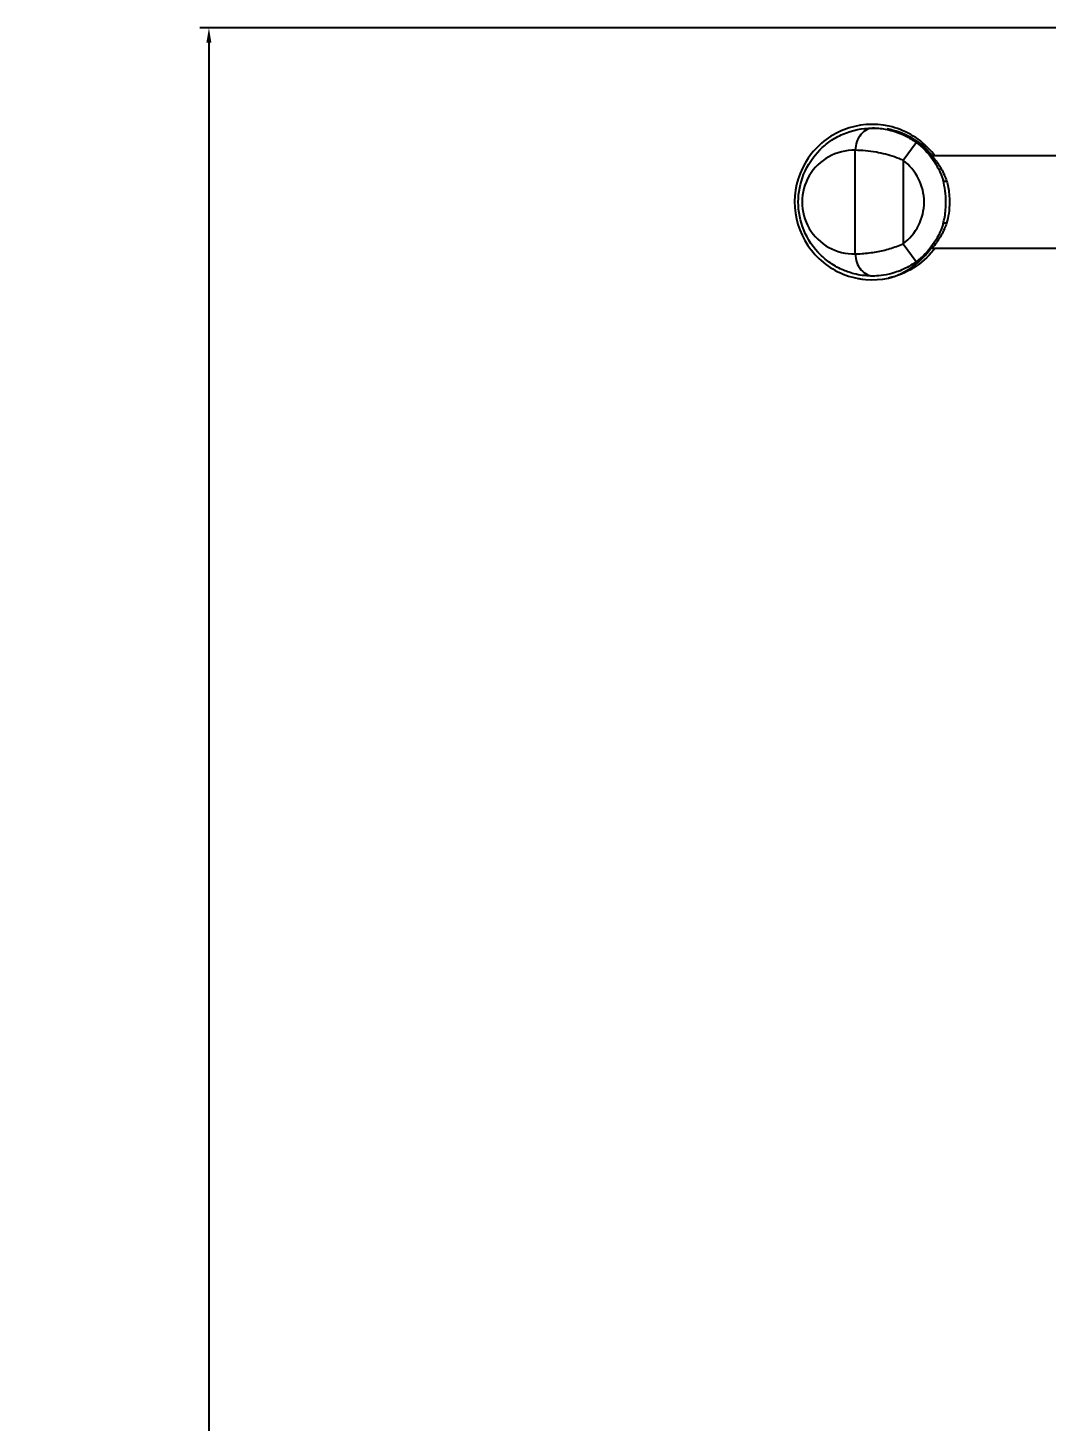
# Model space of a CAD drawing. Header units: millimetres. Extents: x 28 to 2364, y 8 to 1657.
# Drawn here: x 890 to 1027.6, y 1244.9 to 1433.1 of the extents above; entities that cross this region are included whole.
import ezdxf

# ---------------------------------------------------------------- set-up
doc = ezdxf.new("R2010")
doc.units = ezdxf.units.MM
doc.layers.get('Defpoints').update_dxf_attribs({"linetype": 'CONTINUOUS'})
doc.layers.add('1LINE', color=7, linetype='CONTINUOUS')
doc.styles.add('Annotative', font='malgun.ttf')
doc.dimstyles.new('WOO', dxfattribs={"dimtxt": 20, "dimasz": 2, "dimexe": 1.25, "dimexo": 0.3, "dimgap": 1, "dimtad": 1, "dimdec": 1, "dimzin": 1, "dimdsep": 46, "dimtxsty": 'Annotative', "dimcen": 0, "dimclrd": 1, "dimclre": 1, "dimclrt": 2, "dimadec": 0, "dimazin": 0, "dimtfac": 1, "dimtdec": 1, "dimtofl": 0, "dimtmove": 0, "dimatfit": 3, "dimfxl": 0, "dimarcsym": 0})

# ---------------------------------------------------------------- blocks, each defined once
blk = doc.blocks.new('*D18')
at = {"layer": '1LINE', "color": 1, "lineweight": -2}
for p, q in [((1059.72, 1433.11), (913.24, 1433.11)), ((914.49, 1431.11), (914.49, 896.54)), ((1229.67, 894.54), (913.24, 894.54))]:
    blk.add_line(p, q, dxfattribs=at)
at = {"layer": '1LINE', "color": 1}
for points in [[(914.15, 1431.11), (914.82, 1431.11), (914.49, 1433.11)], [(914.15, 896.54), (914.82, 896.54), (914.49, 894.54)]]:
    blk.add_solid(points, dxfattribs=at)
at = {"layer": 'Defpoints', "color": 0}
for p in [(1060.02, 1433.11), (914.49, 894.54), (1229.97, 894.54)]:
    blk.add_point(p, dxfattribs=at)
at = {"layer": '1LINE', "color": 2, "insert": (903.15, 1163.83), "char_height": 20, "attachment_point": 5, "rotation": 90, "style": 'Annotative'}
blk.add_mtext('537', dxfattribs=at)

msp = doc.modelspace()

# ---------------------------------------------------------------- linework, layer by layer
at = {"layer": '1LINE'}
for p, q in [((1008.26, 1415.21), (1010.04, 1417.63)), ((1001.81, 1402.58), (1001.81, 1416.57)), ((1026.76, 1415.82), (1012.19, 1415.82)), ((1032.35, 1415.82), (1014.53, 1415.82)), ((1008.26, 1415.21), (1008.26, 1403.93)), ((1008.26, 1403.93), (1010.04, 1401.52)), ((1012.19, 1403.32), (1026.76, 1403.32)), ((1014.61, 1403.32), (1032.18, 1403.32))]:
    msp.add_line(p, q, dxfattribs=at)
at = {"layer": '1LINE', "extrusion": (0, 0, -1)}
for radius, start, end in [(10, 126.3364, 162.872), (10, 197.128, 233.6636), (10.5, 218.1238, 257.9301)]:
    msp.add_arc((-1004.11, 1409.57), radius, start, end, dxfattribs=at)
at = {"layer": '1LINE'}
for centre, start, end in [((1001.62, 1409.57), 88.4001, 271.5999), ((1004.11, 1409.57), 306.3364, 53.6636)]:
    msp.add_arc(centre, 7, start, end, dxfattribs=at)
for centre, major_axis, ratio, start_param, end_param in [((1004.31, 1416.57), (0.08, 3), 0.83195, 0, 1.594029), ((1014.15, 1412.66), (-0.478, -0.147), 0.441845, 0, 1.435463), ((1014.15, 1406.48), (0.478, -0.147), 0.441845, 1.70613, 3.141593), ((1004.31, 1402.58), (0.08, -3), 0.83195, 4.689157, 6.283185)]:
    msp.add_ellipse(centre, major_axis=major_axis, ratio=ratio, start_param=start_param, end_param=end_param, dxfattribs=at)
for points, knots in [([(1012.51, 1415.88), (1012.27, 1416.19), (1012.02, 1416.49), (1010.33, 1418.28), (1008.43, 1419.37), (1004.37, 1420.27), (1002.21, 1420.11), (998.31, 1418.57), (996.63, 1417.23), (994.27, 1413.78), (993.62, 1411.7), (993.6, 1407.55), (994.24, 1405.45), (996.55, 1402), (998.23, 1400.63), (1002.11, 1399.06), (1004.25, 1398.86), (1006.31, 1399.3)], [0, 0, 0, 0, 0.026155, 0.026155, 0.165276, 0.165276, 0.304396, 0.304396, 0.443517, 0.443517, 0.582638, 0.582638, 0.721759, 0.721759, 0.860879, 0.860879, 1, 1, 1, 1]), ([(1004.39, 1399.58), (1003.95, 1399.58), (1003.11, 1399.59), (1001.97, 1399.79), (1001.02, 1400.05), (999.87, 1400.48), (998.53, 1401.2), (996.59, 1402.79), (994.71, 1405.41), (993.84, 1409.56), (994.7, 1413.69), (996.53, 1416.29), (998.45, 1417.89), (1000.79, 1419.18), (1002.86, 1419.6), (1004.3, 1419.57), (1004.39, 1419.57)], [0, 0, 0, 0, 0.04915, 0.091425, 0.126824, 0.15535, 0.223448, 0.283422, 0.401483, 0.50021, 0.597678, 0.714199, 0.77328, 0.841152, 0.989732, 1, 1, 1, 1]), ([(1004.39, 1419.57), (1004.64, 1419.56), (1005.16, 1419.53), (1006.11, 1419.39), (1007.27, 1419.09), (1008.64, 1418.55), (1009.56, 1417.95), (1010.04, 1417.63)], [0, 0, 0, 0, 0.157669, 0.322601, 0.49957, 0.737903, 1, 1, 1, 1]), ([(1006.06, 1419.49), (1006.35, 1419.44), (1006.65, 1419.38), (1009.06, 1418.72), (1010.94, 1417.47), (1012.29, 1415.75)], [0, 0, 0, 0, 0.120609, 0.120609, 1, 1, 1, 1]), ([(1008.26, 1415.21), (1007.87, 1415.37), (1007.09, 1415.7), (1005.86, 1416.05), (1004.52, 1416.34), (1003.05, 1416.52), (1002.25, 1416.55), (1001.81, 1416.57)], [0, 0, 0, 0, 0.161463, 0.328078, 0.501172, 0.7291, 1, 1, 1, 1]), ([(1011.78, 1416), (1011.78, 1416), (1011.78, 1415.99), (1011.96, 1415.79), (1012.33, 1415.28), (1012.5, 1415.02)], [0, 0, 0, 0, 0.003207, 0.577302, 1, 1, 1, 1]), ([(1012.17, 1415.82), (1012.18, 1415.82), (1012.21, 1415.78), (1012.49, 1415.45), (1012.99, 1414.78), (1013.41, 1414.12), (1013.83, 1413.3), (1014.05, 1412.7), (1014.15, 1412.44)], [0, 0, 0, 0, 0.07604, 0.390779, 0.509581, 0.694929, 0.86757, 1, 1, 1, 1]), ([(1013.67, 1406.63), (1013.75, 1406.94), (1013.91, 1407.56), (1014.02, 1408.56), (1014.06, 1409.74), (1014, 1411.11), (1013.78, 1412.04), (1013.67, 1412.52)], [0, 0, 0, 0, 0.170514, 0.336288, 0.500634, 0.746752, 1, 1, 1, 1]), ([(1014.15, 1412.44), (1014.22, 1412.16), (1014.39, 1411.6), (1014.5, 1410.62), (1014.55, 1409.41), (1014.49, 1408.03), (1014.26, 1407.13), (1014.15, 1406.71)], [0, 0, 0, 0, 0.155165, 0.321376, 0.500142, 0.763233, 1, 1, 1, 1]), ([(1014.15, 1406.71), (1014.05, 1406.45), (1013.83, 1405.85), (1013.41, 1405.03), (1013, 1404.38), (1012.49, 1403.7), (1012.22, 1403.36), (1012.17, 1403.32), (1012.17, 1403.32)], [0, 0, 0, 0, 0.13216, 0.303226, 0.486778, 0.605603, 0.920107, 1, 1, 1, 1]), ([(1001.81, 1402.58), (1002.1, 1402.58), (1002.65, 1402.6), (1003.65, 1402.69), (1004.9, 1402.87), (1006.47, 1403.22), (1007.67, 1403.7), (1008.26, 1403.93)], [0, 0, 0, 0, 0.186046, 0.352941, 0.50105, 0.756761, 1, 1, 1, 1]), ([(1010.04, 1401.52), (1009.72, 1401.3), (1009.09, 1400.87), (1008.11, 1400.39), (1006.95, 1399.95), (1005.62, 1399.65), (1004.79, 1399.6), (1004.39, 1399.58)], [0, 0, 0, 0, 0.177358, 0.343443, 0.499943, 0.760739, 1, 1, 1, 1])]:
    msp.add_open_spline(points, degree=3, knots=knots, dxfattribs=at)
for points in [[(1006.31, 1399.3), (1008.67, 1399.94), (1010.73, 1401.43), (1012.1, 1403.43)], [(1012.18, 1403.34), (1012.2, 1403.37), (1012.24, 1403.41), (1012.3, 1403.48)], [(1012.53, 1403.31), (1012.48, 1403.23), (1012.43, 1403.16), (1012.37, 1403.09)], [(1002.17, 1399.25), (1002.39, 1399.21), (1002.62, 1399.18), (1002.85, 1399.15)]]:
    msp.add_open_spline(points, degree=3, dxfattribs=at)

# ---------------------------------------------------------------- dimensions: what is measured, and where the dimension line sits
dim = msp.add_linear_dim(base=(914.49, 894.54), p1=(1060.02, 1433.11), p2=(1229.97, 894.54), angle=90, text='537', dimstyle='WOO', override={"dimdec": 0}, dxfattribs=at)
dim.commit()
dim.dimension.update_dxf_attribs({"geometry": '*D18', "text_midpoint": (903.15, 1163.83)})

doc.saveas('drawing.dxf')
